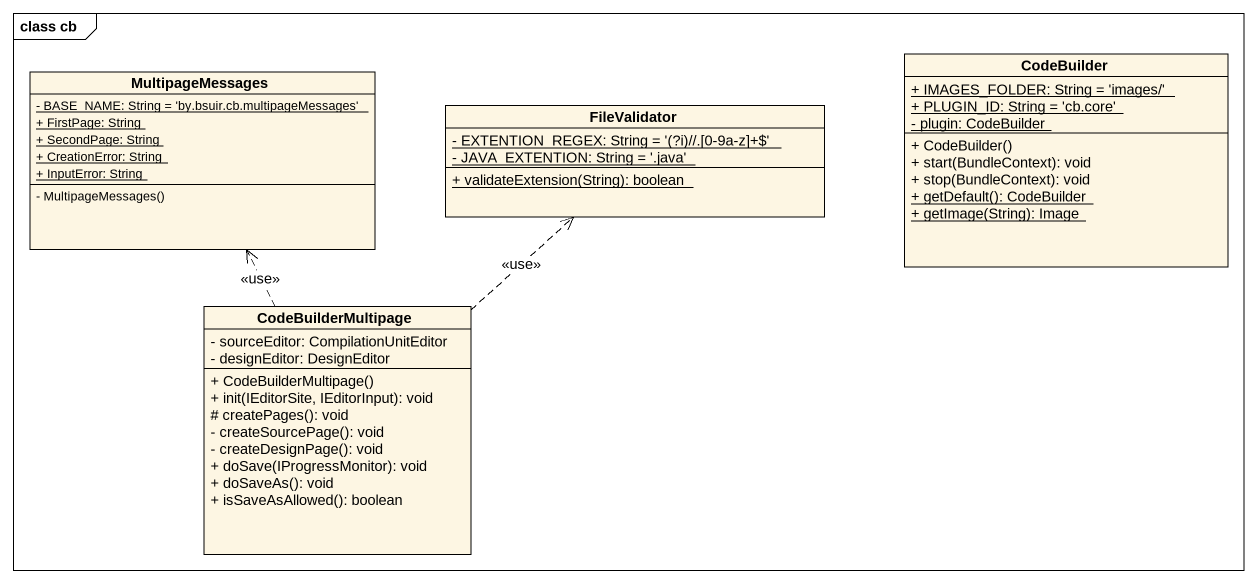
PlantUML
@startuml
mainframe class cb
hide circle
hide empty members
skinparam classAttributeIconSize 0
class CodeBuilder {
  {static} + IMAGES_FOLDER: String = 'images/'
  {static} + PLUGIN_ID: String = 'cb.core'
  {static} - plugin: CodeBuilder
  + CodeBuilder()
  + start(BundleContext): void
  + stop(BundleContext): void
  {static} + getDefault(): CodeBuilder
  {static} + getImage(String): Image
}
class MultipageMessages {
  {static} - BASE_NAME: String = 'by.bsuir.cb.multipageMessages'
  {static} + FirstPage: String
  {static} + SecondPage: String
  {static} + CreationError: String
  {static} + InputError: String
  - MultipageMessages()
}
class FileValidator {
  {static} {field} - EXTENTION_REGEX: String = '(?i)//.[0-9a-z]+$'
  {static} - JAVA_EXTENTION: String = '.java'
  {static} + validateExtension(String): boolean
}
class CodeBuilderMultipage {
  - sourceEditor: CompilationUnitEditor
  - designEditor: DesignEditor
  + CodeBuilderMultipage()
  + init(IEditorSite, IEditorInput): void
  # createPages(): void
  - createSourcePage(): void
  - createDesignPage(): void
  + doSave(IProgressMonitor): void
  + doSaveAs(): void
  + isSaveAsAllowed(): boolean
}
CodeBuilderMultipage .up.> MultipageMessages : <<use>>
CodeBuilderMultipage .up.> FileValidator : <<use>>
@enduml
